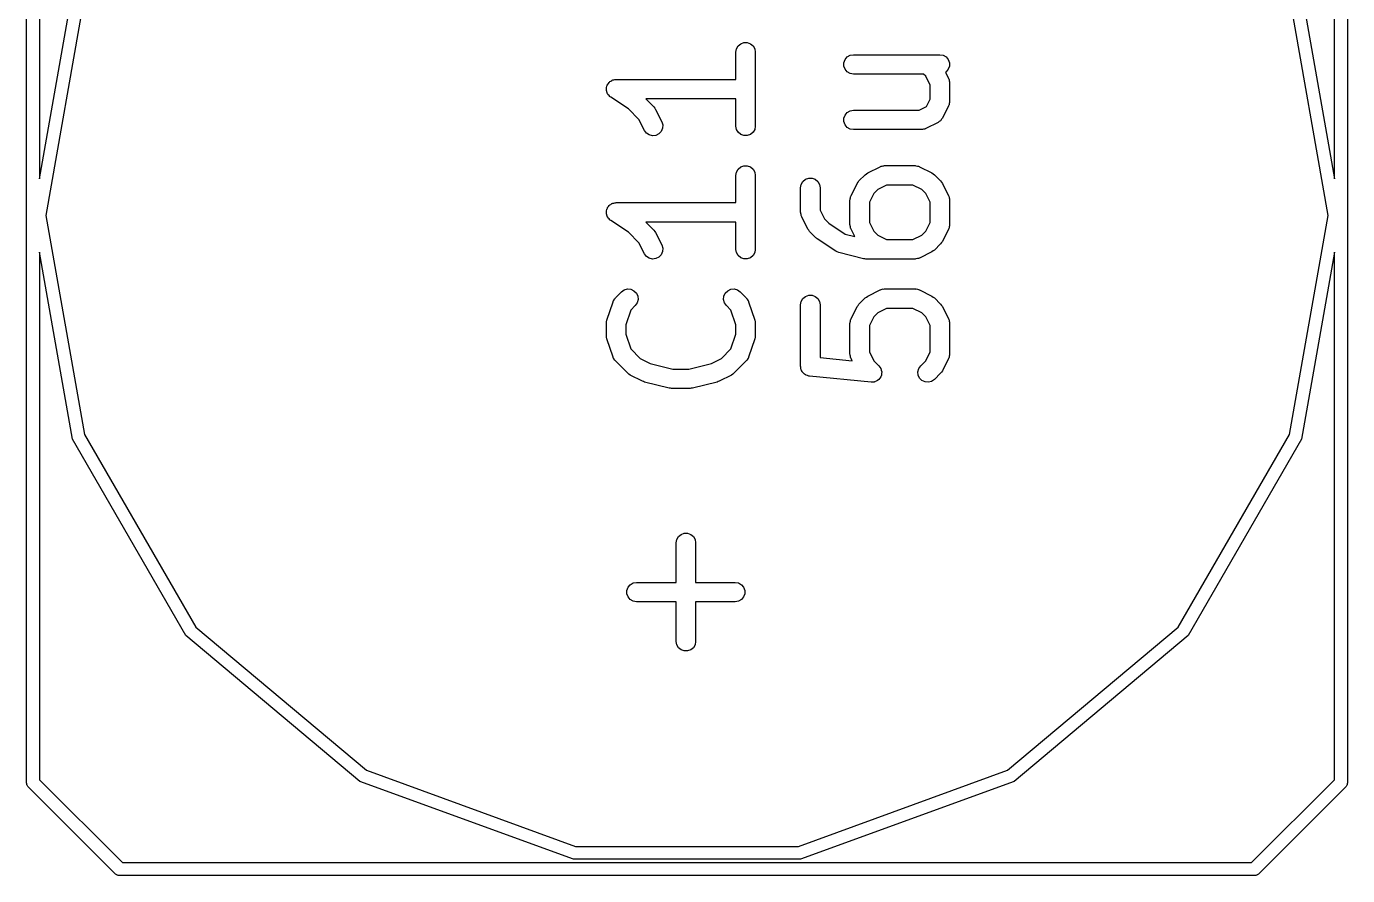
# Model space of a CAD drawing. Extents: x 1 to 57, y -99 to 45.
# Drawn here: x 34.9 to 45.1, y -72.6 to -66.04 of the extents above; entities that cross this region are included whole.
import ezdxf

# ---------------------------------------------------------------- set-up
doc = ezdxf.new("R2010")
doc.units = 0
doc.header["$MEASUREMENT"] = 0
doc.layers.add('BLACK', color=7, linetype='CONTINUOUS')

msp = doc.modelspace()

# ---------------------------------------------------------------- linework, layer by layer
at = {"layer": 'Black'}
for p, q in [((34.9, -71.88), (34.9, -62.45)), ((35, -62.5), (35, -67.2164)), ((45, -67.2164), (45, -62.5)), ((45.1, -62.45), (45.1, -71.88)), ((35, -67.2164), (35.2546, -65.7728)), ((44.7454, -65.7728), (45, -67.2164)), ((35.3485, -65.807), (35.05, -67.5)), ((44.95, -67.5), (44.6515, -65.807)), ((40.3819, -66.2124), (40.3949, -66.1899)), ((40.3949, -66.1899), (40.4149, -66.1731)), ((40.4149, -66.1731), (40.4394, -66.1642)), ((40.4394, -66.1642), (40.4654, -66.1642)), ((40.4654, -66.1642), (40.4899, -66.1731)), ((40.4899, -66.1731), (40.5098, -66.1899)), ((40.5098, -66.1899), (40.5229, -66.2124)), ((40.3774, -66.2381), (40.3819, -66.2124)), ((40.3774, -66.4488), (40.3774, -66.2381)), ((40.5229, -66.2124), (40.5274, -66.2381)), ((40.5274, -66.2381), (40.5274, -66.8095)), ((41.2119, -66.3203), (41.2208, -66.2958)), ((41.2208, -66.2958), (41.2375, -66.2759)), ((41.2375, -66.2759), (41.2601, -66.2629)), ((41.2601, -66.2629), (41.2857, -66.2583)), ((41.2857, -66.2583), (41.9524, -66.2583)), ((41.9524, -66.2583), (41.978, -66.2629)), ((41.978, -66.2629), (42.0006, -66.2759)), ((42.0006, -66.2759), (42.0173, -66.2958)), ((42.0173, -66.2958), (42.0262, -66.3203)), ((41.2119, -66.3464), (41.2119, -66.3203)), ((41.2208, -66.3708), (41.2119, -66.3464)), ((41.2375, -66.3908), (41.2208, -66.3708)), ((41.2601, -66.4038), (41.2375, -66.3908)), ((42.0006, -66.3908), (41.9951, -66.3939)), ((41.9951, -66.3939), (42.0195, -66.4426)), ((42.0173, -66.3708), (42.0006, -66.3908)), ((42.0262, -66.3464), (42.0173, -66.3708)), ((42.0262, -66.3203), (42.0262, -66.3464)), ((39.3785, -66.5108), (39.3816, -66.5024)), ((39.3816, -66.5024), (39.3837, -66.4937)), ((39.3837, -66.4937), (39.386, -66.4902)), ((39.386, -66.4902), (39.3874, -66.4863)), ((39.3874, -66.4863), (39.3932, -66.4795)), ((39.3932, -66.4795), (39.3981, -66.472)), ((39.3981, -66.472), (39.4015, -66.4695)), ((39.4015, -66.4695), (39.4042, -66.4664)), ((39.4042, -66.4664), (39.4119, -66.4619)), ((39.4119, -66.4619), (39.4191, -66.4566)), ((39.4191, -66.4566), (39.4231, -66.4554)), ((39.4231, -66.4554), (39.4267, -66.4533)), ((39.4267, -66.4533), (39.4355, -66.4518)), ((39.4355, -66.4518), (39.4441, -66.4493)), ((39.4441, -66.4493), (39.4483, -66.4495)), ((39.4483, -66.4495), (39.4524, -66.4488)), ((39.4524, -66.4488), (40.3774, -66.4488)), ((41.2857, -66.4083), (41.2601, -66.4038)), ((41.8261, -66.4083), (41.2857, -66.4083)), ((41.8431, -66.4254), (41.8261, -66.4083)), ((41.8774, -66.4939), (41.8431, -66.4254)), ((41.8774, -66.6013), (41.8774, -66.4939)), ((42.0195, -66.4426), (42.0207, -66.4468)), ((42.0207, -66.4468), (42.0229, -66.4505)), ((42.0229, -66.4505), (42.0244, -66.4592)), ((42.0244, -66.4592), (42.0269, -66.4676)), ((42.0269, -66.4676), (42.0266, -66.4719)), ((42.0266, -66.4719), (42.0274, -66.4762)), ((42.0274, -66.4762), (42.0274, -66.619)), ((39.3775, -66.519), (39.3785, -66.5149)), ((39.3785, -66.5279), (39.3775, -66.519)), ((39.3785, -66.5149), (39.3785, -66.5108)), ((39.3785, -66.5368), (39.3785, -66.5279)), ((39.3799, -66.5407), (39.3785, -66.5368)), ((39.3804, -66.5449), (39.3799, -66.5407)), ((39.3844, -66.5529), (39.3804, -66.5449)), ((39.3874, -66.5613), (39.3844, -66.5529)), ((39.3901, -66.5645), (39.3874, -66.5613)), ((39.3919, -66.5682), (39.3901, -66.5645)), ((39.3984, -66.5744), (39.3919, -66.5682)), ((39.4042, -66.5813), (39.3984, -66.5744)), ((39.4078, -66.5833), (39.4042, -66.5813)), ((39.4108, -66.5862), (39.4078, -66.5833)), ((39.5475, -66.6773), (39.4108, -66.5862)), ((40.3774, -66.5988), (39.6811, -66.5988)), ((39.6811, -66.5988), (39.7435, -66.6613)), ((40.3774, -66.8095), (40.3774, -66.5988)), ((41.8489, -66.6584), (41.8774, -66.6013)), ((39.6288, -66.7587), (39.5475, -66.6773)), ((39.7435, -66.6613), (39.7504, -66.6711)), ((39.7504, -66.6711), (39.7576, -66.6807)), ((39.7576, -66.6807), (39.8052, -66.776)), ((41.2208, -66.7244), (41.2375, -66.7045)), ((41.2375, -66.7045), (41.2601, -66.6914)), ((41.2601, -66.6914), (41.2857, -66.6869)), ((41.2857, -66.6869), (41.7918, -66.6869)), ((41.7918, -66.6869), (41.8489, -66.6584)), ((42.0195, -66.6526), (41.9718, -66.7478)), ((42.0207, -66.6484), (42.0195, -66.6526)), ((42.0229, -66.6447), (42.0207, -66.6484)), ((42.0244, -66.636), (42.0229, -66.6447)), ((42.0269, -66.6276), (42.0244, -66.636)), ((42.0274, -66.619), (42.0266, -66.6233)), ((42.0266, -66.6233), (42.0269, -66.6276)), ((39.671, -66.8431), (39.6288, -66.7587)), ((39.8052, -66.776), (39.8126, -66.8009)), ((39.8126, -66.8009), (39.811, -66.8269)), ((40.3819, -66.8352), (40.3774, -66.8095)), ((40.5274, -66.8095), (40.5229, -66.8352)), ((41.2119, -66.7489), (41.2208, -66.7244)), ((41.2119, -66.7749), (41.2119, -66.7489)), ((41.2208, -66.7994), (41.2119, -66.7749)), ((41.2375, -66.8194), (41.2208, -66.7994)), ((41.9383, -66.7814), (41.8431, -66.829)), ((41.9471, -66.7748), (41.9383, -66.7814)), ((41.9563, -66.7687), (41.9471, -66.7748)), ((41.9576, -66.7671), (41.9563, -66.7687)), ((41.9592, -66.7659), (41.9576, -66.7671)), ((41.9653, -66.7567), (41.9592, -66.7659)), ((41.9718, -66.7478), (41.9653, -66.7567)), ((39.6865, -66.864), (39.671, -66.8431)), ((39.7083, -66.8783), (39.6865, -66.864)), ((39.7336, -66.8844), (39.7083, -66.8783)), ((39.7595, -66.8814), (39.7336, -66.8844)), ((39.7828, -66.8698), (39.7595, -66.8814)), ((39.8007, -66.8508), (39.7828, -66.8698)), ((39.811, -66.8269), (39.8007, -66.8508)), ((40.3949, -66.8577), (40.3819, -66.8352)), ((40.4149, -66.8745), (40.3949, -66.8577)), ((40.4394, -66.8834), (40.4149, -66.8745)), ((40.4654, -66.8834), (40.4394, -66.8834)), ((40.4899, -66.8745), (40.4654, -66.8834)), ((40.5098, -66.8577), (40.4899, -66.8745)), ((40.5229, -66.8352), (40.5098, -66.8577)), ((41.2601, -66.8324), (41.2375, -66.8194)), ((41.2857, -66.8369), (41.2601, -66.8324)), ((41.8095, -66.8369), (41.2857, -66.8369)), ((41.8138, -66.8362), (41.8095, -66.8369)), ((41.8181, -66.8364), (41.8138, -66.8362)), ((41.8265, -66.8339), (41.8181, -66.8364)), ((41.8352, -66.8324), (41.8265, -66.8339)), ((41.8389, -66.8302), (41.8352, -66.8324)), ((41.8431, -66.829), (41.8389, -66.8302)), ((41.5068, -67.1185), (41.5152, -67.116)), ((41.5152, -67.116), (41.5196, -67.1162)), ((41.5196, -67.1162), (41.5238, -67.1155)), ((41.5238, -67.1155), (41.7619, -67.1155)), ((41.7619, -67.1155), (41.7662, -67.1162)), ((41.7662, -67.1162), (41.7705, -67.116)), ((41.7705, -67.116), (41.7789, -67.1185)), ((40.3774, -67.1905), (40.3819, -67.1648)), ((40.3774, -67.4012), (40.3774, -67.1905)), ((40.3819, -67.1648), (40.3949, -67.1423)), ((40.3949, -67.1423), (40.4149, -67.1255)), ((40.4149, -67.1255), (40.4394, -67.1166)), ((40.4394, -67.1166), (40.4654, -67.1166)), ((40.4654, -67.1166), (40.4899, -67.1255)), ((40.4899, -67.1255), (40.5098, -67.1423)), ((40.5098, -67.1423), (40.5229, -67.1648)), ((40.5229, -67.1648), (40.5274, -67.1905)), ((40.5274, -67.1905), (40.5274, -67.7619)), ((40.9149, -67.2208), (40.9394, -67.2119)), ((40.9394, -67.2119), (40.9654, -67.2119)), ((40.9654, -67.2119), (40.9899, -67.2208)), ((41.3279, -67.2327), (41.3755, -67.1851)), ((41.3755, -67.1851), (41.3854, -67.1782)), ((41.3854, -67.1782), (41.395, -67.171)), ((41.395, -67.171), (41.4903, -67.1234)), ((41.4903, -67.1234), (41.4944, -67.1222)), ((41.4944, -67.1222), (41.4982, -67.12)), ((41.4982, -67.12), (41.5068, -67.1185)), ((41.7789, -67.1185), (41.7876, -67.12)), ((41.7876, -67.12), (41.7913, -67.1222)), ((41.7913, -67.1222), (41.7954, -67.1234)), ((41.7954, -67.1234), (41.8907, -67.171)), ((41.8907, -67.171), (41.9003, -67.1782)), ((41.9003, -67.1782), (41.9102, -67.1851)), ((41.9102, -67.1851), (41.9578, -67.2327)), ((40.8774, -67.2857), (40.8819, -67.2601)), ((40.8774, -67.4762), (40.8774, -67.2857)), ((40.8819, -67.2601), (40.8949, -67.2375)), ((40.8949, -67.2375), (40.9149, -67.2208)), ((40.9899, -67.2208), (41.0098, -67.2375)), ((41.0098, -67.2375), (41.0229, -67.2601)), ((41.0229, -67.2601), (41.0274, -67.2857)), ((41.0274, -67.2857), (41.0274, -67.4585)), ((41.2663, -67.3474), (41.3139, -67.2522)), ((41.3139, -67.2522), (41.321, -67.2425)), ((41.321, -67.2425), (41.3279, -67.2327)), ((41.473, -67.2997), (41.4426, -67.3301)), ((41.5415, -67.2655), (41.473, -67.2997)), ((41.7442, -67.2655), (41.5415, -67.2655)), ((41.8127, -67.2997), (41.7442, -67.2655)), ((41.8431, -67.3301), (41.8127, -67.2997)), ((41.9578, -67.2327), (41.9647, -67.2425)), ((41.9647, -67.2425), (41.9718, -67.2522)), ((41.9718, -67.2522), (42.0195, -67.3474)), ((39.3981, -67.4244), (39.4015, -67.4219)), ((39.4015, -67.4219), (39.4042, -67.4187)), ((39.4042, -67.4187), (39.4119, -67.4143)), ((39.4119, -67.4143), (39.4191, -67.409)), ((39.4191, -67.409), (39.4231, -67.4078)), ((39.4231, -67.4078), (39.4267, -67.4057)), ((39.4267, -67.4057), (39.4355, -67.4042)), ((39.4355, -67.4042), (39.4441, -67.4016)), ((39.4441, -67.4016), (39.4483, -67.4019)), ((39.4483, -67.4019), (39.4524, -67.4012)), ((39.4524, -67.4012), (40.3774, -67.4012)), ((41.2583, -67.381), (41.2591, -67.3767)), ((41.2583, -67.5714), (41.2583, -67.381)), ((41.2588, -67.3724), (41.2613, -67.364)), ((41.2591, -67.3767), (41.2588, -67.3724)), ((41.2613, -67.364), (41.2629, -67.3553)), ((41.2629, -67.3553), (41.265, -67.3516)), ((41.265, -67.3516), (41.2663, -67.3474)), ((41.4426, -67.3301), (41.4083, -67.3987)), ((41.4083, -67.3987), (41.4083, -67.5537)), ((41.8774, -67.3987), (41.8431, -67.3301)), ((41.8774, -67.5537), (41.8774, -67.3987)), ((42.0195, -67.3474), (42.0207, -67.3516)), ((42.0207, -67.3516), (42.0229, -67.3553)), ((42.0229, -67.3553), (42.0244, -67.364)), ((42.0244, -67.364), (42.0269, -67.3724)), ((42.0269, -67.3724), (42.0266, -67.3767)), ((42.0266, -67.3767), (42.0274, -67.381)), ((42.0274, -67.381), (42.0274, -67.5714)), ((35.05, -67.5), (35.3485, -69.193)), ((39.3775, -67.4714), (39.3785, -67.4673)), ((39.3785, -67.4803), (39.3775, -67.4714)), ((39.3785, -67.4632), (39.3816, -67.4548)), ((39.3785, -67.4673), (39.3785, -67.4632)), ((39.3785, -67.4892), (39.3785, -67.4803)), ((39.3799, -67.4931), (39.3785, -67.4892)), ((39.3804, -67.4973), (39.3799, -67.4931)), ((39.3844, -67.5053), (39.3804, -67.4973)), ((39.3816, -67.4548), (39.3837, -67.4461)), ((39.3837, -67.4461), (39.386, -67.4426)), ((39.3874, -67.5137), (39.3844, -67.5053)), ((39.386, -67.4426), (39.3874, -67.4387)), ((39.3874, -67.4387), (39.3932, -67.4318)), ((39.3901, -67.5169), (39.3874, -67.5137)), ((39.3919, -67.5206), (39.3901, -67.5169)), ((39.3984, -67.5268), (39.3919, -67.5206)), ((39.3932, -67.4318), (39.3981, -67.4244)), ((40.8781, -67.4804), (40.8774, -67.4762)), ((40.8779, -67.4848), (40.8781, -67.4804)), ((40.8804, -67.4932), (40.8779, -67.4848)), ((40.8819, -67.5018), (40.8804, -67.4932)), ((40.8841, -67.5056), (40.8819, -67.5018)), ((40.8853, -67.5097), (40.8841, -67.5056)), ((40.9329, -67.605), (40.8853, -67.5097)), ((41.0274, -67.4585), (41.0616, -67.527)), ((44.6515, -69.193), (44.95, -67.5)), ((39.4042, -67.5336), (39.3984, -67.5268)), ((39.4078, -67.5357), (39.4042, -67.5336)), ((39.4108, -67.5386), (39.4078, -67.5357)), ((39.5475, -67.6297), (39.4108, -67.5386)), ((40.3774, -67.5512), (39.6811, -67.5512)), ((39.6811, -67.5512), (39.7435, -67.6136)), ((39.7435, -67.6136), (39.7504, -67.6235)), ((39.7504, -67.6235), (39.7576, -67.6331)), ((40.3774, -67.7619), (40.3774, -67.5512)), ((40.9401, -67.6146), (40.9329, -67.605)), ((40.947, -67.6245), (40.9401, -67.6146)), ((40.9946, -67.6721), (40.947, -67.6245)), ((41.0616, -67.527), (41.0954, -67.5608)), ((41.0954, -67.5608), (41.2213, -67.6447)), ((41.2591, -67.5757), (41.2583, -67.5714)), ((41.2588, -67.58), (41.2591, -67.5757)), ((41.2613, -67.5884), (41.2588, -67.58)), ((41.2629, -67.5971), (41.2613, -67.5884)), ((41.265, -67.6008), (41.2629, -67.5971)), ((41.2663, -67.605), (41.265, -67.6008)), ((41.2954, -67.6632), (41.2663, -67.605)), ((41.4083, -67.5537), (41.4426, -67.6222)), ((41.4426, -67.6222), (41.473, -67.6526)), ((41.8127, -67.6526), (41.8431, -67.6222)), ((41.8431, -67.6222), (41.8774, -67.5537)), ((42.0195, -67.605), (41.9718, -67.7002)), ((42.0207, -67.6008), (42.0195, -67.605)), ((42.0229, -67.5971), (42.0207, -67.6008)), ((42.0244, -67.5884), (42.0229, -67.5971)), ((42.0269, -67.58), (42.0244, -67.5884)), ((42.0274, -67.5714), (42.0266, -67.5757)), ((42.0266, -67.5757), (42.0269, -67.58)), ((39.6288, -67.7111), (39.5475, -67.6297)), ((39.671, -67.7954), (39.6288, -67.7111)), ((39.7576, -67.6331), (39.8052, -67.7284)), ((41.0007, -67.6763), (40.9946, -67.6721)), ((41.006, -67.6815), (41.0007, -67.6763)), ((41.1489, -67.7767), (41.006, -67.6815)), ((41.2213, -67.6447), (41.2954, -67.6632)), ((41.473, -67.6526), (41.5415, -67.6869)), ((41.5415, -67.6869), (41.7442, -67.6869)), ((41.7442, -67.6869), (41.8127, -67.6526)), ((41.9578, -67.7197), (41.9102, -67.7673)), ((41.9647, -67.7099), (41.9578, -67.7197)), ((41.9718, -67.7002), (41.9647, -67.7099)), ((35.2546, -69.2272), (35, -67.7836)), ((35, -67.7836), (35, -71.8593)), ((39.6865, -67.8164), (39.671, -67.7954)), ((39.7083, -67.8307), (39.6865, -67.8164)), ((39.7828, -67.8221), (39.7595, -67.8338)), ((39.8007, -67.8032), (39.7828, -67.8221)), ((39.811, -67.7793), (39.8007, -67.8032)), ((39.8052, -67.7284), (39.8126, -67.7533)), ((39.8126, -67.7533), (39.811, -67.7793)), ((40.3819, -67.7876), (40.3774, -67.7619)), ((40.3949, -67.8101), (40.3819, -67.7876)), ((40.4149, -67.8269), (40.3949, -67.8101)), ((40.4394, -67.8358), (40.4149, -67.8269)), ((40.4899, -67.8269), (40.4654, -67.8358)), ((40.5098, -67.8101), (40.4899, -67.8269)), ((40.5229, -67.7876), (40.5098, -67.8101)), ((40.5274, -67.7619), (40.5229, -67.7876)), ((41.1606, -67.7818), (41.1489, -67.7767)), ((41.1723, -67.787), (41.1606, -67.7818)), ((41.3628, -67.8347), (41.1723, -67.787)), ((41.7954, -67.829), (41.7913, -67.8302)), ((41.8907, -67.7814), (41.7954, -67.829)), ((41.9003, -67.7742), (41.8907, -67.7814)), ((41.9102, -67.7673), (41.9003, -67.7742)), ((45, -67.7836), (44.7454, -69.2272)), ((45, -71.8593), (45, -67.7836)), ((39.7336, -67.8368), (39.7083, -67.8307)), ((39.7595, -67.8338), (39.7336, -67.8368)), ((40.4654, -67.8358), (40.4394, -67.8358)), ((41.3719, -67.8353), (41.3628, -67.8347)), ((41.381, -67.8369), (41.3719, -67.8353)), ((41.7619, -67.8369), (41.381, -67.8369)), ((41.7662, -67.8362), (41.7619, -67.8369)), ((41.7705, -67.8364), (41.7662, -67.8362)), ((41.7789, -67.8339), (41.7705, -67.8364)), ((41.7876, -67.8324), (41.7789, -67.8339)), ((41.7913, -67.8302), (41.7876, -67.8324)), ((39.447, -68.1374), (39.4946, -68.0898)), ((39.4946, -68.0898), (39.5159, -68.0749)), ((39.5159, -68.0749), (39.5411, -68.0681)), ((39.5411, -68.0681), (39.567, -68.0704)), ((39.567, -68.0704), (39.5906, -68.0814)), ((39.5906, -68.0814), (39.6091, -68.0998)), ((39.6091, -68.0998), (39.6201, -68.1234)), ((39.6201, -68.1234), (39.6223, -68.1494)), ((40.2824, -68.1494), (40.2847, -68.1234)), ((40.2847, -68.1234), (40.2957, -68.0998)), ((40.2957, -68.0998), (40.3141, -68.0814)), ((40.3141, -68.0814), (40.3377, -68.0704)), ((40.3377, -68.0704), (40.3637, -68.0681)), ((40.3637, -68.0681), (40.3888, -68.0749)), ((40.3888, -68.0749), (40.4102, -68.0898)), ((40.4102, -68.0898), (40.4578, -68.1374)), ((40.8949, -68.1423), (40.9149, -68.1255)), ((40.9149, -68.1255), (40.9394, -68.1166)), ((40.9394, -68.1166), (40.9654, -68.1166)), ((40.9654, -68.1166), (40.9899, -68.1255)), ((40.9899, -68.1255), (41.0098, -68.1423)), ((41.3755, -68.1374), (41.3854, -68.1306)), ((41.3854, -68.1306), (41.395, -68.1234)), ((41.395, -68.1234), (41.4903, -68.0758)), ((41.4903, -68.0758), (41.4944, -68.0745)), ((41.4944, -68.0745), (41.4982, -68.0724)), ((41.4982, -68.0724), (41.5068, -68.0709)), ((41.5068, -68.0709), (41.5152, -68.0683)), ((41.5152, -68.0683), (41.5196, -68.0686)), ((41.5196, -68.0686), (41.5238, -68.0679)), ((41.5238, -68.0679), (41.7619, -68.0679)), ((41.7619, -68.0679), (41.7662, -68.0686)), ((41.7662, -68.0686), (41.7705, -68.0683)), ((41.7705, -68.0683), (41.7789, -68.0709)), ((41.7789, -68.0709), (41.7876, -68.0724)), ((41.7876, -68.0724), (41.7913, -68.0745)), ((41.7913, -68.0745), (41.7954, -68.0758)), ((41.7954, -68.0758), (41.8907, -68.1234)), ((41.8907, -68.1234), (41.9003, -68.1306)), ((41.9003, -68.1306), (41.9102, -68.1374)), ((39.3812, -68.3096), (39.4288, -68.1668)), ((39.4288, -68.1668), (39.4309, -68.163)), ((39.4309, -68.163), (39.432, -68.1588)), ((39.432, -68.1588), (39.4371, -68.1516)), ((39.4371, -68.1516), (39.4413, -68.1439)), ((39.4413, -68.1439), (39.4445, -68.141)), ((39.4445, -68.141), (39.447, -68.1374)), ((39.5656, -68.231), (39.5274, -68.3455)), ((39.6007, -68.1959), (39.5656, -68.231)), ((39.6156, -68.1746), (39.6007, -68.1959)), ((39.6223, -68.1494), (39.6156, -68.1746)), ((40.2892, -68.1746), (40.2824, -68.1494)), ((40.3041, -68.1959), (40.2892, -68.1746)), ((40.3392, -68.231), (40.3041, -68.1959)), ((40.3774, -68.3455), (40.3392, -68.231)), ((40.4578, -68.1374), (40.4603, -68.141)), ((40.4603, -68.141), (40.4635, -68.1439)), ((40.4635, -68.1439), (40.4677, -68.1516)), ((40.4677, -68.1516), (40.4727, -68.1588)), ((40.4727, -68.1588), (40.4739, -68.163)), ((40.4739, -68.163), (40.4759, -68.1668)), ((40.4759, -68.1668), (40.5235, -68.3096)), ((40.8774, -68.1905), (40.8819, -68.1648)), ((40.8774, -68.6667), (40.8774, -68.1905)), ((40.8819, -68.1648), (40.8949, -68.1423)), ((41.0098, -68.1423), (41.0229, -68.1648)), ((41.0229, -68.1648), (41.0274, -68.1905)), ((41.0274, -68.1905), (41.0274, -68.5988)), ((41.2663, -68.2998), (41.3139, -68.2046)), ((41.3139, -68.2046), (41.321, -68.1949)), ((41.321, -68.1949), (41.3279, -68.1851)), ((41.3279, -68.1851), (41.3755, -68.1374)), ((41.5415, -68.2179), (41.473, -68.2521)), ((41.7442, -68.2179), (41.5415, -68.2179)), ((41.8127, -68.2521), (41.7442, -68.2179)), ((41.9102, -68.1374), (41.9578, -68.1851)), ((41.9578, -68.1851), (41.9647, -68.1949)), ((41.9647, -68.1949), (41.9718, -68.2046)), ((41.9718, -68.2046), (42.0195, -68.2998)), ((39.3774, -68.3333), (39.3795, -68.3215)), ((39.3774, -68.4286), (39.3774, -68.3333)), ((39.3795, -68.3215), (39.3812, -68.3096)), ((40.5235, -68.3096), (40.5253, -68.3215)), ((40.5253, -68.3215), (40.5274, -68.3333)), ((40.5274, -68.3333), (40.5274, -68.4286)), ((41.2583, -68.3333), (41.2591, -68.3291)), ((41.2583, -68.5714), (41.2583, -68.3333)), ((41.2588, -68.3248), (41.2613, -68.3163)), ((41.2591, -68.3291), (41.2588, -68.3248)), ((41.2613, -68.3163), (41.2629, -68.3077)), ((41.2629, -68.3077), (41.265, -68.3039)), ((41.265, -68.3039), (41.2663, -68.2998)), ((41.4426, -68.2825), (41.4083, -68.351)), ((41.473, -68.2521), (41.4426, -68.2825)), ((41.8431, -68.2825), (41.8127, -68.2521)), ((41.8774, -68.351), (41.8431, -68.2825)), ((42.0195, -68.2998), (42.0207, -68.3039)), ((42.0207, -68.3039), (42.0229, -68.3077)), ((42.0229, -68.3077), (42.0244, -68.3163)), ((42.0244, -68.3163), (42.0269, -68.3248)), ((42.0269, -68.3248), (42.0266, -68.3291)), ((42.0266, -68.3291), (42.0274, -68.3333)), ((42.0274, -68.3333), (42.0274, -68.5714)), ((39.3795, -68.4404), (39.3774, -68.4286)), ((39.3812, -68.4523), (39.3795, -68.4404)), ((39.5274, -68.3455), (39.5274, -68.4164)), ((39.5274, -68.4164), (39.5656, -68.5309)), ((40.3392, -68.5309), (40.3774, -68.4164)), ((40.3774, -68.4164), (40.3774, -68.3455)), ((40.5253, -68.4404), (40.5235, -68.4523)), ((40.5274, -68.4286), (40.5253, -68.4404)), ((41.4083, -68.351), (41.4083, -68.5537)), ((41.8774, -68.5537), (41.8774, -68.351)), ((39.4288, -68.5951), (39.3812, -68.4523)), ((39.5656, -68.5309), (39.6397, -68.605)), ((40.2651, -68.605), (40.3392, -68.5309)), ((40.5235, -68.4523), (40.4759, -68.5951)), ((39.4309, -68.5989), (39.4288, -68.5951)), ((39.432, -68.6031), (39.4309, -68.5989)), ((39.4371, -68.6103), (39.432, -68.6031)), ((39.4413, -68.6181), (39.4371, -68.6103)), ((39.4445, -68.6209), (39.4413, -68.6181)), ((39.447, -68.6245), (39.4445, -68.6209)), ((39.5422, -68.7197), (39.447, -68.6245)), ((39.6397, -68.605), (39.7167, -68.6435)), ((39.7167, -68.6435), (39.8902, -68.6869)), ((40.0146, -68.6869), (40.1881, -68.6435)), ((40.1881, -68.6435), (40.2651, -68.605)), ((40.4578, -68.6245), (40.3626, -68.7197)), ((40.4603, -68.6209), (40.4578, -68.6245)), ((40.4635, -68.6181), (40.4603, -68.6209)), ((40.4677, -68.6103), (40.4635, -68.6181)), ((40.4727, -68.6031), (40.4677, -68.6103)), ((40.4739, -68.5989), (40.4727, -68.6031)), ((40.4759, -68.5951), (40.4739, -68.5989)), ((41.0274, -68.5988), (41.2756, -68.6236)), ((41.2591, -68.5757), (41.2583, -68.5714)), ((41.2588, -68.58), (41.2591, -68.5757)), ((41.2613, -68.5884), (41.2588, -68.58)), ((41.2629, -68.5971), (41.2613, -68.5884)), ((41.265, -68.6008), (41.2629, -68.5971)), ((41.2663, -68.605), (41.265, -68.6008)), ((41.2756, -68.6236), (41.2663, -68.605)), ((41.4083, -68.5537), (41.4426, -68.6222)), ((41.4426, -68.6222), (41.4816, -68.6613)), ((41.8041, -68.6613), (41.8431, -68.6222)), ((41.8431, -68.6222), (41.8774, -68.5537)), ((42.0195, -68.605), (41.9718, -68.7002)), ((42.0207, -68.6008), (42.0195, -68.605)), ((42.0229, -68.5971), (42.0207, -68.6008)), ((42.0244, -68.5884), (42.0229, -68.5971)), ((42.0269, -68.58), (42.0244, -68.5884)), ((42.0274, -68.5714), (42.0266, -68.5757)), ((42.0266, -68.5757), (42.0269, -68.58)), ((39.5521, -68.7266), (39.5422, -68.7197)), ((39.5617, -68.7337), (39.5521, -68.7266)), ((39.6569, -68.7814), (39.5617, -68.7337)), ((39.8902, -68.6869), (40.0146, -68.6869)), ((40.3431, -68.7337), (40.2478, -68.7814)), ((40.3527, -68.7266), (40.3431, -68.7337)), ((40.3626, -68.7197), (40.3527, -68.7266)), ((40.8779, -68.6695), (40.8774, -68.6667)), ((40.8776, -68.6723), (40.8779, -68.6695)), ((40.8801, -68.6822), (40.8776, -68.6723)), ((40.8819, -68.6923), (40.8801, -68.6822)), ((40.8833, -68.6948), (40.8819, -68.6923)), ((40.884, -68.6975), (40.8833, -68.6948)), ((40.8898, -68.706), (40.884, -68.6975)), ((40.8949, -68.7149), (40.8898, -68.706)), ((40.8971, -68.7167), (40.8949, -68.7149)), ((40.8987, -68.719), (40.8971, -68.7167)), ((40.907, -68.725), (40.8987, -68.719)), ((40.9149, -68.7316), (40.907, -68.725)), ((40.9175, -68.7326), (40.9149, -68.7316)), ((40.9198, -68.7342), (40.9175, -68.7326)), ((40.9297, -68.737), (40.9198, -68.7342)), ((40.9394, -68.7405), (40.9297, -68.737)), ((40.9422, -68.7405), (40.9394, -68.7405)), ((40.9449, -68.7413), (40.9422, -68.7405)), ((41.4211, -68.7889), (40.9449, -68.7413)), ((41.4816, -68.6613), (41.4819, -68.6616)), ((41.4819, -68.6616), (41.4823, -68.6619)), ((41.4823, -68.6619), (41.4893, -68.6723)), ((41.4893, -68.6723), (41.4965, -68.6826)), ((41.4953, -68.7459), (41.49, -68.7573)), ((41.5008, -68.7346), (41.4953, -68.7459)), ((41.4965, -68.6826), (41.4967, -68.683)), ((41.4967, -68.683), (41.4969, -68.6834)), ((41.4969, -68.6834), (41.5, -68.6956)), ((41.5, -68.6956), (41.5033, -68.7077)), ((41.501, -68.7337), (41.5008, -68.7341)), ((41.5008, -68.7341), (41.5008, -68.7346)), ((41.5021, -68.7212), (41.501, -68.7337)), ((41.5034, -68.7087), (41.5021, -68.7212)), ((41.5033, -68.7077), (41.5032, -68.7082)), ((41.5032, -68.7082), (41.5034, -68.7087)), ((41.7824, -68.7077), (41.7892, -68.6826)), ((41.7847, -68.7337), (41.7824, -68.7077)), ((41.7957, -68.7573), (41.7847, -68.7337)), ((41.7892, -68.6826), (41.8041, -68.6613)), ((41.9578, -68.7197), (41.9102, -68.7673)), ((41.9647, -68.7099), (41.9578, -68.7197)), ((41.9718, -68.7002), (41.9647, -68.7099)), ((39.6648, -68.7837), (39.6569, -68.7814)), ((39.6723, -68.787), (39.6648, -68.7837)), ((39.8628, -68.8347), (39.6723, -68.787)), ((39.8719, -68.8353), (39.8628, -68.8347)), ((39.881, -68.8369), (39.8719, -68.8353)), ((40.0238, -68.8369), (39.881, -68.8369)), ((40.0328, -68.8353), (40.0238, -68.8369)), ((40.042, -68.8347), (40.0328, -68.8353)), ((40.2325, -68.787), (40.042, -68.8347)), ((40.24, -68.7837), (40.2325, -68.787)), ((40.2478, -68.7814), (40.24, -68.7837)), ((41.4216, -68.7889), (41.4211, -68.7889)), ((41.422, -68.789), (41.4216, -68.7889)), ((41.4345, -68.7879), (41.422, -68.789)), ((41.4471, -68.787), (41.4345, -68.7879)), ((41.4475, -68.7868), (41.4471, -68.787)), ((41.448, -68.7867), (41.4475, -68.7868)), ((41.4594, -68.7814), (41.448, -68.7867)), ((41.4708, -68.7763), (41.4594, -68.7814)), ((41.4712, -68.7759), (41.4708, -68.7763)), ((41.4716, -68.7757), (41.4712, -68.7759)), ((41.4805, -68.7668), (41.4716, -68.7757)), ((41.4895, -68.7581), (41.4805, -68.7668)), ((41.4897, -68.7576), (41.4895, -68.7581)), ((41.49, -68.7573), (41.4897, -68.7576)), ((41.8141, -68.7757), (41.7957, -68.7573)), ((41.8377, -68.7867), (41.8141, -68.7757)), ((41.8637, -68.789), (41.8377, -68.7867)), ((41.8888, -68.7823), (41.8637, -68.789)), ((41.9102, -68.7673), (41.8888, -68.7823)), ((36.1315, -70.7461), (35.2546, -69.2272)), ((35.3485, -69.193), (36.2081, -70.6818)), ((43.7919, -70.6818), (44.6515, -69.193)), ((44.7454, -69.2272), (43.8685, -70.7461)), ((39.934, -69.9808), (39.9539, -69.9641)), ((39.9539, -69.9641), (39.9784, -69.9552)), ((39.9784, -69.9552), (40.0045, -69.9552)), ((40.0045, -69.9552), (40.0289, -69.9641)), ((40.0289, -69.9641), (40.0489, -69.9808)), ((39.9164, -70.029), (39.921, -70.0034)), ((39.9164, -70.335), (39.9164, -70.029)), ((39.921, -70.0034), (39.934, -69.9808)), ((40.0489, -69.9808), (40.0619, -70.0034)), ((40.0619, -70.0034), (40.0664, -70.029)), ((40.0664, -70.029), (40.0664, -70.335)), ((39.5366, -70.397), (39.5455, -70.3725)), ((39.5455, -70.3725), (39.5623, -70.3525)), ((39.5623, -70.3525), (39.5848, -70.3395)), ((39.5848, -70.3395), (39.6105, -70.335)), ((39.6105, -70.335), (39.9164, -70.335)), ((40.0664, -70.335), (40.3724, -70.335)), ((40.3724, -70.335), (40.398, -70.3395)), ((40.398, -70.3395), (40.4206, -70.3525)), ((40.4206, -70.3525), (40.4373, -70.3725)), ((40.4373, -70.3725), (40.4462, -70.397)), ((39.5366, -70.423), (39.5366, -70.397)), ((39.5455, -70.4475), (39.5366, -70.423)), ((39.5623, -70.4675), (39.5455, -70.4475)), ((39.5848, -70.4805), (39.5623, -70.4675)), ((39.6105, -70.485), (39.5848, -70.4805)), ((40.398, -70.4805), (40.3724, -70.485)), ((40.4206, -70.4675), (40.398, -70.4805)), ((40.4373, -70.4475), (40.4206, -70.4675)), ((40.4462, -70.423), (40.4373, -70.4475)), ((40.4462, -70.397), (40.4462, -70.423)), ((39.9164, -70.485), (39.6105, -70.485)), ((39.9164, -70.791), (39.9164, -70.485)), ((40.3724, -70.485), (40.0664, -70.485)), ((40.0664, -70.485), (40.0664, -70.791)), ((36.2081, -70.6818), (37.525, -71.7868)), ((42.475, -71.7868), (43.7919, -70.6818)), ((37.475, -71.8734), (36.1315, -70.7461)), ((43.8685, -70.7461), (42.525, -71.8734)), ((39.921, -70.8166), (39.9164, -70.791)), ((39.934, -70.8392), (39.921, -70.8166)), ((39.9539, -70.8559), (39.934, -70.8392)), ((39.9784, -70.8648), (39.9539, -70.8559)), ((40.0045, -70.8648), (39.9784, -70.8648)), ((40.0289, -70.8559), (40.0045, -70.8648)), ((40.0489, -70.8392), (40.0289, -70.8559)), ((40.0619, -70.8166), (40.0489, -70.8392)), ((40.0664, -70.791), (40.0619, -70.8166)), ((37.525, -71.7868), (39.1404, -72.3748)), ((40.8596, -72.3748), (42.475, -71.7868)), ((34.9004, -71.8822), (34.9, -71.88)), ((34.9002, -71.8844), (34.9004, -71.8822)), ((34.9019, -71.8907), (34.9002, -71.8844)), ((34.903, -71.8971), (34.9019, -71.8907)), ((34.9041, -71.899), (34.903, -71.8971)), ((34.9047, -71.9011), (34.9041, -71.899)), ((34.9084, -71.9065), (34.9047, -71.9011)), ((34.9117, -71.9121), (34.9084, -71.9065)), ((35, -71.8593), (35.6407, -72.5)), ((39.1231, -72.4733), (37.475, -71.8734)), ((42.525, -71.8734), (40.8769, -72.4733)), ((44.3593, -72.5), (45, -71.8593)), ((45.0916, -71.9065), (45.0883, -71.9121)), ((45.0953, -71.9011), (45.0916, -71.9065)), ((45.0959, -71.899), (45.0953, -71.9011)), ((45.097, -71.8971), (45.0959, -71.899)), ((45.0981, -71.8907), (45.097, -71.8971)), ((45.0998, -71.8844), (45.0981, -71.8907)), ((45.1, -71.88), (45.0996, -71.8822)), ((45.0996, -71.8822), (45.0998, -71.8844)), ((34.9134, -71.9136), (34.9117, -71.9121)), ((34.9146, -71.9154), (34.9134, -71.9136)), ((35.5846, -72.5854), (34.9146, -71.9154)), ((45.0854, -71.9154), (44.4154, -72.5854)), ((45.0866, -71.9136), (45.0854, -71.9154)), ((45.0883, -71.9121), (45.0866, -71.9136)), ((39.1404, -72.3748), (40.8596, -72.3748)), ((35.6407, -72.5), (44.3593, -72.5)), ((40.8769, -72.4733), (39.1231, -72.4733)), ((35.5864, -72.5866), (35.5846, -72.5854)), ((35.5879, -72.5883), (35.5864, -72.5866)), ((35.5935, -72.5916), (35.5879, -72.5883)), ((35.5989, -72.5953), (35.5935, -72.5916)), ((35.601, -72.5959), (35.5989, -72.5953)), ((35.6029, -72.597), (35.601, -72.5959)), ((35.6093, -72.5981), (35.6029, -72.597)), ((35.6156, -72.5998), (35.6093, -72.5981)), ((35.6178, -72.5996), (35.6156, -72.5998)), ((35.62, -72.6), (35.6178, -72.5996)), ((44.38, -72.6), (35.62, -72.6)), ((44.3822, -72.5996), (44.38, -72.6)), ((44.3844, -72.5998), (44.3822, -72.5996)), ((44.3907, -72.5981), (44.3844, -72.5998)), ((44.3971, -72.597), (44.3907, -72.5981)), ((44.399, -72.5959), (44.3971, -72.597)), ((44.4011, -72.5953), (44.399, -72.5959)), ((44.4065, -72.5916), (44.4011, -72.5953)), ((44.4121, -72.5883), (44.4065, -72.5916)), ((44.4136, -72.5866), (44.4121, -72.5883)), ((44.4154, -72.5854), (44.4136, -72.5866))]:
    msp.add_line(p, q, dxfattribs=at)

doc.saveas('drawing.dxf')
